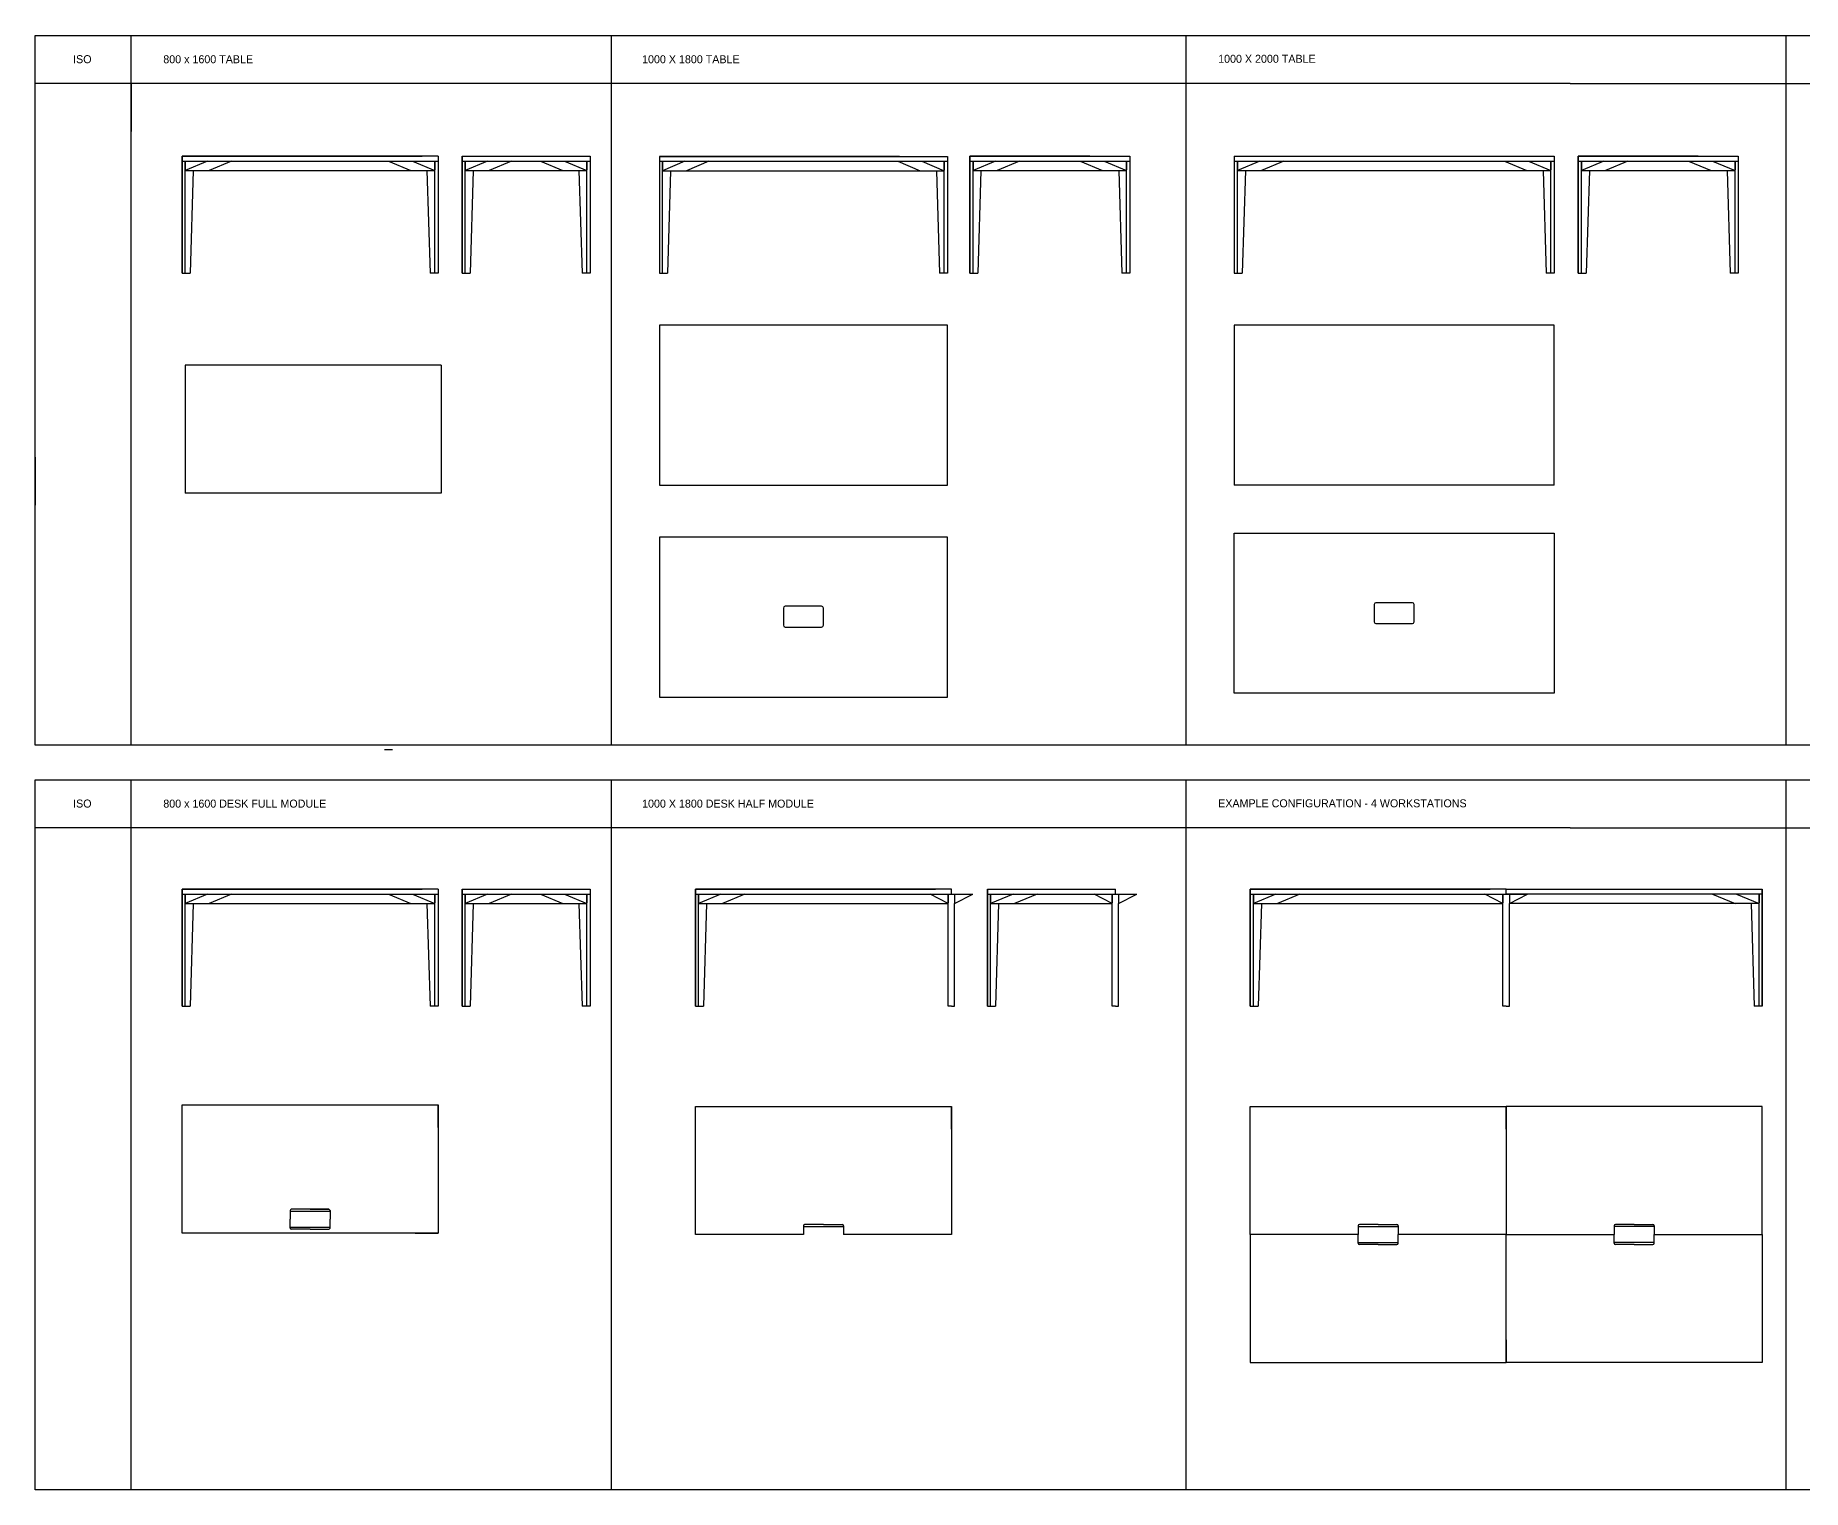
# Model space of a CAD drawing. Header units: millimetres. Extents: x -14330 to 12812, y 4348 to 13435.
# Drawn here: x -14330 to -3285, y 4348 to 13435 of the extents above; entities that cross this region are included whole.
import ezdxf

# ---------------------------------------------------------------- set-up
doc = ezdxf.new("R2010")
doc.units = ezdxf.units.MM

# ---------------------------------------------------------------- blocks, each defined once
blk = doc.blocks.new('MARK Iso table for 6 Side elevation')
for p, q in [((-14149, 8135), (-15649, 8135)), ((-15649, 8135), (-15649, 7405)), ((-15649, 8135), (-13849, 8135)), ((-15649, 8135), (-15649, 7405)), ((-15649, 8105), (-13849, 8105)), ((-15489, 8105), (-15629, 8045)), ((-15629, 8045), (-15629, 8105)), ((-15629, 8105), (-15629, 8050)), ((-15489, 8105), (-15629, 8045)), ((-15629, 8045), (-15629, 8105)), ((-15629, 8105), (-15629, 8050)), ((-15339, 8105), (-15479, 8045)), ((-14149, 8135), (-14309, 8135)), ((-14159, 8105), (-14019, 8045)), ((-14009, 8105), (-13869, 8045)), ((-14009, 8105), (-13869, 8045)), ((-13869, 8045), (-13869, 8105)), ((-13869, 8105), (-13869, 8050)), ((-13869, 8045), (-13869, 8105)), ((-13869, 8105), (-13869, 8050)), ((-13849, 8135), (-13849, 7405)), ((-13849, 8135), (-13849, 7405)), ((-15629, 7405), (-15629, 8045)), ((-15629, 7405), (-15629, 8045)), ((-15629, 8045), (-13869, 8045)), ((-15580, 8045), (-15599, 7405)), ((-13918, 8045), (-13899, 7405)), ((-13869, 7405), (-13869, 8045)), ((-13869, 7405), (-13869, 8045)), ((-15649, 7405), (-15629, 7405)), ((-15649, 7405), (-15629, 7405)), ((-15629, 7405), (-15599, 7405)), ((-13869, 7405), (-13899, 7405)), ((-13849, 7405), (-13869, 7405)), ((-13849, 7405), (-13869, 7405))]:
    blk.add_line(p, q)
blk = doc.blocks.new('MARK Iso tablefor 6 Front elevation')
for p, q in [((-10925, 10668), (-11675, 10668)), ((-11675, 10668), (-11675, 9938)), ((-11675, 10668), (-10925, 10668)), ((-11675, 10668), (-10675, 10668)), ((-11675, 10668), (-11675, 9938)), ((-11675, 10638), (-10675, 10638)), ((-11515, 10638), (-11655, 10578)), ((-11655, 10578), (-11655, 10638)), ((-11655, 10638), (-11655, 10583)), ((-11515, 10638), (-11655, 10578)), ((-11655, 10578), (-11655, 10638)), ((-11655, 10638), (-11655, 10583)), ((-11365, 10638), (-11505, 10578)), ((-10985, 10638), (-10845, 10578)), ((-10835, 10638), (-10695, 10578)), ((-10835, 10638), (-10695, 10578)), ((-10835, 10638), (-10695, 10578)), ((-10695, 10578), (-10695, 10638)), ((-10695, 10638), (-10695, 10583)), ((-10695, 10578), (-10695, 10638)), ((-10695, 10638), (-10695, 10583)), ((-10675, 10668), (-10675, 9938)), ((-10675, 10668), (-10675, 9938)), ((-11655, 9938), (-11655, 10578)), ((-11655, 9938), (-11655, 10578)), ((-11655, 10578), (-10695, 10578)), ((-11606, 10578), (-11625, 9938)), ((-10744, 10578), (-10725, 9938)), ((-10695, 9938), (-10695, 10578)), ((-10695, 9938), (-10695, 10578)), ((-11675, 9938), (-11655, 9938)), ((-11675, 9938), (-11655, 9938)), ((-11655, 9938), (-11625, 9938)), ((-10695, 9938), (-10725, 9938)), ((-10675, 9938), (-10695, 9938)), ((-10675, 9938), (-10695, 9938))]:
    blk.add_line(p, q)
blk.add_lwpolyline([(-11675, 9938), (-11675, 10668), (-10925, 10668)])
blk = doc.blocks.new('MARK Iso table for 6 Plan')
blk.add_lwpolyline([(-8480, 11035), (-7480, 11035), (-7480, 12835), (-8480, 12835), (-8480, 11035)])
blk = doc.blocks.new('MARK Iso table for 6-8 Front elevation')
for p, q in [((-6088, 11830), (-6838, 11830)), ((-6838, 11830), (-6838, 11100)), ((-6838, 11830), (-6088, 11830)), ((-6838, 11830), (-5838, 11830)), ((-6838, 11830), (-6838, 11100)), ((-5838, 11830), (-5838, 11100)), ((-5838, 11830), (-5838, 11100)), ((-6838, 11800), (-5838, 11800)), ((-6678, 11800), (-6818, 11740)), ((-6818, 11740), (-6818, 11800)), ((-6818, 11800), (-6818, 11745)), ((-6678, 11800), (-6818, 11740)), ((-6818, 11740), (-6818, 11800)), ((-6818, 11800), (-6818, 11745)), ((-6818, 11100), (-6818, 11740)), ((-6818, 11100), (-6818, 11740)), ((-6818, 11740), (-5858, 11740)), ((-6768, 11740), (-6788, 11100)), ((-6528, 11800), (-6668, 11740)), ((-6148, 11800), (-6008, 11740)), ((-5998, 11800), (-5858, 11740)), ((-5998, 11800), (-5858, 11740)), ((-5907, 11740), (-5888, 11100)), ((-5858, 11740), (-5858, 11800)), ((-5858, 11800), (-5858, 11745)), ((-5858, 11740), (-5858, 11800)), ((-5858, 11800), (-5858, 11745)), ((-5858, 11100), (-5858, 11740)), ((-5858, 11100), (-5858, 11740)), ((-6838, 11100), (-6818, 11100)), ((-6838, 11100), (-6818, 11100)), ((-6818, 11100), (-6788, 11100)), ((-5858, 11100), (-5888, 11100)), ((-5838, 11100), (-5858, 11100)), ((-5838, 11100), (-5858, 11100))]:
    blk.add_line(p, q)
blk.add_lwpolyline([(-6838, 11100), (-6838, 11830), (-6088, 11830)])
blk = doc.blocks.new('MARK Iso table for 6-8 Side elevation')
for p, q in [((-6838, 12835), (-6838, 12105)), ((-6838, 12835), (-4838, 12835)), ((-6838, 12835), (-6838, 12105)), ((-4838, 12835), (-4838, 12105)), ((-4838, 12835), (-4838, 12105)), ((-6838, 12805), (-4838, 12805)), ((-6678, 12805), (-6818, 12745)), ((-6818, 12745), (-6818, 12805)), ((-6818, 12805), (-6818, 12750)), ((-6678, 12805), (-6818, 12745)), ((-6818, 12745), (-6818, 12805)), ((-6818, 12805), (-6818, 12750)), ((-6818, 12105), (-6818, 12745)), ((-6818, 12105), (-6818, 12745)), ((-6818, 12745), (-4858, 12745)), ((-6768, 12745), (-6788, 12105)), ((-6528, 12805), (-6668, 12745)), ((-5148, 12805), (-5008, 12745)), ((-4998, 12805), (-4858, 12745)), ((-4998, 12805), (-4858, 12745)), ((-4907, 12745), (-4888, 12105)), ((-4858, 12745), (-4858, 12805)), ((-4858, 12805), (-4858, 12750)), ((-4858, 12745), (-4858, 12805)), ((-4858, 12805), (-4858, 12750)), ((-4858, 12105), (-4858, 12745)), ((-4858, 12105), (-4858, 12745)), ((-6838, 12105), (-6818, 12105)), ((-6838, 12105), (-6818, 12105)), ((-6818, 12105), (-6788, 12105)), ((-4858, 12105), (-4888, 12105)), ((-4838, 12105), (-4858, 12105)), ((-4838, 12105), (-4858, 12105))]:
    blk.add_line(p, q)
blk = doc.blocks.new('MARK Iso touchdown table for 6 Plan')
for p, q in [((-9655, 9857), (-9655, 9749)), ((-9416, 9868), (-9644, 9868)), ((-9405, 9749), (-9405, 9857)), ((-9644, 9738), (-9416, 9738))]:
    blk.add_line(p, q)
blk.add_lwpolyline([(-10430, 10300), (-10430, 9300), (-8630, 9300), (-8630, 10300), (-10430, 10300)])
for centre, start, end in [((-9644, 9857), 90, 180), ((-9416, 9857), 0, 90), ((-9644, 9749), 180, 270), ((-9416, 9749), 270, 0)]:
    blk.add_arc(centre, 11, start, end)
blk = doc.blocks.new('MARK Iso table for 6-8 Plan')
for p, q in [((-6838, 11625), (-6838, 10625)), ((-4838, 11625), (-6838, 11625)), ((-4838, 10625), (-4838, 11625)), ((-4838, 10625), (-6838, 10625))]:
    blk.add_line(p, q)
blk = doc.blocks.new('MARK Iso touchdown table for 6-8 Plan')
for p, q in [((-5963, 9879), (-5963, 9771)), ((-5724, 9890), (-5952, 9890)), ((-5713, 9771), (-5713, 9879)), ((-5952, 9760), (-5724, 9760))]:
    blk.add_line(p, q)
blk.add_lwpolyline([(-6838, 10325), (-4838, 10325), (-4838, 9325), (-6838, 9325)], close=True)
for centre, start, end in [((-5952, 9879), 90, 180), ((-5724, 9879), 0, 90), ((-5952, 9771), 180, 270), ((-5724, 9771), 270, 0)]:
    blk.add_arc(centre, 11, start, end)

msp = doc.modelspace()

# ---------------------------------------------------------------- linework, layer by layer
for p, q in [((-14330, 13135), (-14330, 13435)), ((-14330, 13435), (-4738, 13435)), ((-13730, 9000), (-13730, 13435)), ((-10730, 9000), (-10730, 13435)), ((-7138, 9000), (-7138, 13435)), ((-4738, 13435), (-1738, 13435)), ((-3388, 9000), (-3388, 13435)), ((-4738, 13135), (-14330, 13135)), ((-14330, 9000), (-14330, 13135)), ((-13730, 13135), (-13730, 12835)), ((-4738, 13135), (-1738, 13135)), ((-11813, 12680), (-13413, 12680)), ((-13413, 12680), (-13413, 11950)), ((-13413, 11950), (-13413, 12680)), ((-13413, 12680), (-11913, 12680)), ((-13413, 12650), (-11813, 12650)), ((-13253, 12650), (-13393, 12590)), ((-13393, 12590), (-13393, 12650)), ((-13393, 12650), (-13393, 12595)), ((-13103, 12650), (-13243, 12590)), ((-12123, 12650), (-11983, 12590)), ((-11973, 12650), (-11833, 12590)), ((-11833, 12590), (-11833, 12650)), ((-11833, 12650), (-11833, 12595)), ((-11813, 12680), (-11813, 11950)), ((-11663, 12680), (-11663, 11950)), ((-11663, 12680), (-11663, 11950)), ((-11663, 11950), (-11663, 12680)), ((-11663, 12680), (-10863, 12680)), ((-11663, 12650), (-10863, 12650)), ((-11503, 12650), (-11643, 12590)), ((-11643, 12590), (-11643, 12650)), ((-11643, 12650), (-11643, 12595)), ((-11503, 12650), (-11643, 12590)), ((-11643, 12590), (-11643, 12650)), ((-11643, 12650), (-11643, 12595)), ((-11353, 12650), (-11493, 12590)), ((-11173, 12650), (-11033, 12590)), ((-11023, 12650), (-10883, 12590)), ((-11023, 12650), (-10883, 12590)), ((-11023, 12650), (-10883, 12590)), ((-10883, 12590), (-10883, 12650)), ((-10883, 12650), (-10883, 12595)), ((-10883, 12590), (-10883, 12650)), ((-10883, 12650), (-10883, 12595)), ((-10863, 12680), (-10863, 11950)), ((-10863, 12680), (-10863, 11950)), ((-13393, 11950), (-13393, 12590)), ((-13393, 12590), (-11833, 12590)), ((-13344, 12590), (-13363, 11950)), ((-11883, 12590), (-11863, 11950)), ((-11833, 11950), (-11833, 12590)), ((-11643, 11950), (-11643, 12590)), ((-11643, 11950), (-11643, 12590)), ((-11643, 12590), (-10883, 12590)), ((-11594, 12590), (-11613, 11950)), ((-10933, 12590), (-10913, 11950)), ((-10883, 11950), (-10883, 12590)), ((-10883, 11950), (-10883, 12590)), ((-13413, 11950), (-13393, 11950)), ((-13393, 11950), (-13363, 11950)), ((-11833, 11950), (-11863, 11950)), ((-11813, 11950), (-11833, 11950)), ((-11663, 11950), (-11643, 11950)), ((-11663, 11950), (-11643, 11950)), ((-11643, 11950), (-11613, 11950)), ((-10883, 11950), (-10913, 11950)), ((-10863, 11950), (-10883, 11950)), ((-10863, 11950), (-10883, 11950)), ((-11793, 11375), (-13393, 11375)), ((-13393, 11375), (-13393, 10575)), ((-11793, 11375), (-11793, 10575)), ((-13730, 10800), (-13730, 11100)), ((-13730, 10800), (-13730, 11100)), ((-14330, 10800), (-14330, 10500)), ((-11793, 10575), (-13393, 10575)), ((8062, 9000), (-14330, 9000)), ((-12147, 8974), (-12127, 8974)), ((-12127, 8974), (-12097, 8974)), ((-14330, 8484), (-14330, 8784)), ((-14330, 8784), (-4738, 8784)), ((-13730, 4348), (-13730, 8784)), ((-10730, 4348), (-10730, 8784)), ((-7138, 4348), (-7138, 8784)), ((-4738, 8784), (-1738, 8784)), ((-3388, 4348), (-3388, 8784)), ((-4738, 8484), (-14330, 8484)), ((-14330, 4348), (-14330, 8484)), ((-4738, 8484), (-1738, 8484)), ((-13413, 7370), (-13413, 8100)), ((-13413, 8100), (-11913, 8100)), ((-11813, 8100), (-13413, 8100)), ((-13413, 8100), (-13413, 7370)), ((-13413, 8070), (-11813, 8070)), ((-13253, 8070), (-13393, 8010)), ((-13393, 8010), (-13393, 8070)), ((-13393, 8070), (-13393, 8015)), ((-13103, 8070), (-13243, 8010)), ((-12123, 8070), (-11983, 8010)), ((-11973, 8070), (-11833, 8010)), ((-11833, 8010), (-11833, 8070)), ((-11833, 8070), (-11833, 8015)), ((-11813, 8100), (-11813, 7370)), ((-11663, 7370), (-11663, 8100)), ((-11663, 8100), (-11663, 7370)), ((-11663, 8100), (-11663, 7370)), ((-11663, 8100), (-10863, 8100)), ((-11663, 8070), (-10863, 8070)), ((-11503, 8070), (-11643, 8010)), ((-11643, 8010), (-11643, 8070)), ((-11643, 8070), (-11643, 8015)), ((-11503, 8070), (-11643, 8010)), ((-11643, 8010), (-11643, 8070)), ((-11643, 8070), (-11643, 8015)), ((-11353, 8070), (-11493, 8010)), ((-11173, 8070), (-11033, 8010)), ((-11023, 8070), (-10883, 8010)), ((-11023, 8070), (-10883, 8010)), ((-11023, 8070), (-10883, 8010)), ((-10883, 8010), (-10883, 8070)), ((-10883, 8070), (-10883, 8015)), ((-10883, 8010), (-10883, 8070)), ((-10883, 8070), (-10883, 8015)), ((-10863, 8100), (-10863, 7370)), ((-10863, 8100), (-10863, 7370)), ((-10205, 7370), (-10205, 8100)), ((-10205, 8100), (-8705, 8100)), ((-8605, 8100), (-10205, 8100)), ((-10205, 8100), (-10205, 7370)), ((-10205, 8070), (-8605, 8070)), ((-10045, 8070), (-10185, 8010)), ((-10185, 8010), (-10185, 8070)), ((-10185, 8070), (-10185, 8015)), ((-9895, 8070), (-10035, 8010)), ((-8625, 8010), (-8738, 8070)), ((-8625, 8010), (-8625, 8070)), ((-8625, 8070), (-8625, 8015)), ((-8605, 8070), (-8605, 8100)), ((-8605, 8070), (-8472, 8070)), ((-8585, 8070), (-8585, 8015)), ((-8585, 8010), (-8472, 8070)), ((-8380, 7370), (-8380, 8100)), ((-8380, 8100), (-8380, 7370)), ((-8380, 8100), (-8380, 7370)), ((-8380, 8100), (-7580, 8100)), ((-8380, 8070), (-7580, 8070)), ((-8220, 8070), (-8360, 8010)), ((-8360, 8010), (-8360, 8070)), ((-8360, 8070), (-8360, 8015)), ((-8220, 8070), (-8360, 8010)), ((-8360, 8010), (-8360, 8070)), ((-8360, 8070), (-8360, 8015)), ((-8070, 8070), (-8210, 8010)), ((-7600, 8010), (-7713, 8070)), ((-7600, 8010), (-7600, 8070)), ((-7600, 8070), (-7600, 8015)), ((-7580, 8070), (-7580, 8100)), ((-7580, 8070), (-7447, 8070)), ((-7560, 8070), (-7560, 8015)), ((-7560, 8010), (-7447, 8070)), ((-6738, 7370), (-6738, 8100)), ((-6738, 8100), (-5238, 8100)), ((-5138, 8100), (-6738, 8100)), ((-6738, 8100), (-6738, 7370)), ((-6738, 8070), (-5138, 8070)), ((-6578, 8070), (-6718, 8010)), ((-6718, 8010), (-6718, 8070)), ((-6718, 8070), (-6718, 8015)), ((-6428, 8070), (-6568, 8010)), ((-5158, 8010), (-5271, 8070)), ((-5158, 8010), (-5158, 8070)), ((-5158, 8070), (-5158, 8015)), ((-5138, 8070), (-5138, 8100)), ((-5138, 8100), (-3538, 8100)), ((-5138, 8070), (-5004, 8070)), ((-3538, 8070), (-5138, 8070)), ((-5118, 8070), (-5118, 8015)), ((-5118, 8010), (-5004, 8070)), ((-3848, 8070), (-3708, 8010)), ((-3698, 8070), (-3558, 8010)), ((-3558, 8010), (-3558, 8070)), ((-3558, 8070), (-3558, 8015)), ((-3538, 7370), (-3538, 8100)), ((-3538, 8100), (-3538, 7370)), ((-13393, 7370), (-13393, 8010)), ((-13393, 8010), (-11833, 8010)), ((-13344, 8010), (-13363, 7370)), ((-11883, 8010), (-11863, 7370)), ((-11833, 7370), (-11833, 8010)), ((-11643, 7370), (-11643, 8010)), ((-11643, 7370), (-11643, 8010)), ((-11643, 8010), (-10883, 8010)), ((-11594, 8010), (-11613, 7370)), ((-10933, 8010), (-10913, 7370)), ((-10883, 7370), (-10883, 8010)), ((-10883, 7370), (-10883, 8010)), ((-10185, 7370), (-10185, 8010)), ((-10185, 8010), (-8625, 8010)), ((-10136, 8010), (-10155, 7370)), ((-8625, 7370), (-8625, 8010)), ((-8585, 7370), (-8585, 8010)), ((-8360, 7370), (-8360, 8010)), ((-8360, 7370), (-8360, 8010)), ((-8360, 8010), (-7600, 8010)), ((-8311, 8010), (-8330, 7370)), ((-7600, 7370), (-7600, 8010)), ((-7560, 7370), (-7560, 8010)), ((-6718, 7370), (-6718, 8010)), ((-6718, 8010), (-5158, 8010)), ((-6668, 8010), (-6688, 7370)), ((-5158, 7370), (-5158, 8010)), ((-5118, 7370), (-5118, 8010)), ((-3558, 8010), (-5118, 8010)), ((-3607, 8010), (-3588, 7370)), ((-3558, 7370), (-3558, 8010)), ((-13413, 7370), (-13393, 7370)), ((-13393, 7370), (-13363, 7370)), ((-11833, 7370), (-11863, 7370)), ((-11813, 7370), (-11833, 7370)), ((-11663, 7370), (-11643, 7370)), ((-11663, 7370), (-11643, 7370)), ((-11643, 7370), (-11613, 7370)), ((-10883, 7370), (-10913, 7370)), ((-10863, 7370), (-10883, 7370)), ((-10863, 7370), (-10883, 7370)), ((-10205, 7370), (-10185, 7370)), ((-10185, 7370), (-10155, 7370)), ((-8605, 7370), (-8625, 7370)), ((-8605, 7370), (-8585, 7370)), ((-8380, 7370), (-8360, 7370)), ((-8380, 7370), (-8360, 7370)), ((-8360, 7370), (-8330, 7370)), ((-7580, 7370), (-7600, 7370)), ((-7580, 7370), (-7560, 7370)), ((-6738, 7370), (-6718, 7370)), ((-6718, 7370), (-6688, 7370)), ((-5138, 7370), (-5158, 7370)), ((-5138, 7370), (-5118, 7370)), ((-3558, 7370), (-3588, 7370)), ((-3538, 7370), (-3558, 7370)), ((-11955, 6752), (-11813, 6752)), ((-11813, 6611), (-11813, 6752)), ((-10205, 5943), (-10205, 6743)), ((-10205, 6743), (-8605, 6743)), ((-8746, 6743), (-8605, 6743)), ((-8605, 6743), (-8605, 5943)), ((-8605, 6601), (-8605, 6743)), ((-6738, 5943), (-6738, 6743)), ((-6738, 6743), (-5138, 6743)), ((-5279, 6743), (-5138, 6743)), ((-5138, 6743), (-5138, 5943)), ((-5138, 6601), (-5138, 6743)), ((-3538, 6743), (-5138, 6743)), ((-5138, 6743), (-5138, 5943)), ((-5138, 6601), (-5138, 6743)), ((-4996, 6743), (-5138, 6743)), ((-3538, 5943), (-3538, 6743)), ((-12738, 6092), (-12738, 6038)), ((-12738, 6088), (-12488, 6088)), ((-12496, 6100), (-12730, 6100)), ((-12613, 6100), (-12730, 6100)), ((-12613, 6100), (-12496, 6100)), ((-12488, 6092), (-12488, 6038)), ((-11813, 6094), (-11813, 5952)), ((-12738, 5983), (-12738, 6038)), ((-12738, 5988), (-12488, 5988)), ((-12613, 5975), (-12730, 5975)), ((-12613, 5975), (-12496, 5975)), ((-12488, 5983), (-12488, 6038)), ((-9530, 5997), (-9530, 5943)), ((-9530, 5993), (-9280, 5993)), ((-9405, 6005), (-9522, 6005)), ((-9405, 6005), (-9288, 6005)), ((-9280, 5997), (-9280, 5943)), ((-6063, 5997), (-6063, 5943)), ((-6063, 5993), (-5813, 5993)), ((-5938, 6005), (-6055, 6005)), ((-5938, 6005), (-5821, 6005)), ((-5813, 5997), (-5813, 5943)), ((-4463, 5997), (-4463, 5943)), ((-4213, 5993), (-4463, 5993)), ((-4338, 6005), (-4455, 6005)), ((-4338, 6005), (-4221, 6005)), ((-4213, 5997), (-4213, 5943)), ((-11955, 5952), (-11813, 5952)), ((-9530, 5943), (-10205, 5943)), ((-8605, 5943), (-9280, 5943)), ((-6063, 5943), (-6738, 5943)), ((-6063, 5943), (-6738, 5943)), ((-6738, 5943), (-6738, 5143)), ((-6063, 5888), (-6063, 5943)), ((-6063, 5893), (-5813, 5893)), ((-5938, 5880), (-6055, 5880)), ((-5938, 5880), (-5821, 5880)), ((-5138, 5943), (-5813, 5943)), ((-5138, 5943), (-5813, 5943)), ((-5813, 5888), (-5813, 5943)), ((-5138, 5943), (-4463, 5943)), ((-5138, 5143), (-5138, 5943)), ((-5138, 5943), (-4463, 5943)), ((-5138, 5143), (-5138, 5943)), ((-4463, 5888), (-4463, 5943)), ((-4213, 5893), (-4463, 5893)), ((-4338, 5880), (-4455, 5880)), ((-4338, 5880), (-4221, 5880)), ((-4213, 5943), (-3538, 5943)), ((-4213, 5943), (-3538, 5943)), ((-4213, 5888), (-4213, 5943)), ((-3538, 5943), (-3538, 5143)), ((-5138, 5284), (-5138, 5143)), ((-5138, 5284), (-5138, 5143)), ((-6738, 5143), (-5138, 5143)), ((-5279, 5143), (-5138, 5143)), ((-3538, 5143), (-5138, 5143)), ((-4996, 5143), (-5138, 5143)), ((6082, 4348), (-14330, 4348))]:
    msp.add_line(p, q)
msp.add_lwpolyline([(-11813, 5952), (-13413, 5952), (-13413, 6752), (-11813, 6752)], close=True)
for centre, start, end in [((-12730, 6092), 90, 180), ((-12496, 6092), 0, 90), ((-12730, 5983), 180, 270), ((-12496, 5983), 270, 0), ((-9522, 5997), 90, 180), ((-9288, 5997), 0, 90), ((-6055, 5997), 90, 180), ((-5821, 5997), 0, 90), ((-4455, 5997), 90, 180), ((-4221, 5997), 0, 90), ((-6055, 5888), 180, 270), ((-5821, 5888), 270, 0), ((-4455, 5888), 180, 270), ((-4221, 5888), 270, 0)]:
    msp.add_arc(centre, 8, start, end)

# ---------------------------------------------------------------- block references
for name, p in [('MARK Iso table for 6 Side elevation', (5219, 4544)), ('MARK Iso tablefor 6 Front elevation', (3185, 2012)), ('MARK Iso table for 6-8 Side elevation', (0, -155)), ('MARK Iso table for 6-8 Front elevation', (2150, 850)), ('MARK Iso table for 6-8 Plan', (0, 0)), ('MARK Iso touchdown table for 6 Plan', (0, 0)), ('MARK Iso touchdown table for 6-8 Plan', (0, 0))]:
    msp.add_blockref(name, p)
at = {"rotation": 270}
msp.add_blockref('MARK Iso table for 6 Plan', (-21465, 3145), dxfattribs=at)

# ---------------------------------------------------------------- texts
at = {"char_height": 50}
for s, insert, width, attachment_point in [('ISO', (-14036, 13286), 588.19, 5), ('800 x 1600 TABLE', (-13530, 13311), 2952.33, 1), ('1000 X 1800 TABLE', (-10538, 13311), 2952.33, 1), ('1000 X 2000 TABLE', (-6938, 13314), 2952.33, 1), ('ISO', (-14036, 8635), 588.19, 5), ('800 x 1600 DESK FULL MODULE', (-13530, 8660), 2952.33, 1), ('1000 X 1800 DESK HALF MODULE', (-10538, 8660), 2952.33, 1), ('EXAMPLE CONFIGURATION - 4 WORKSTATIONS', (-6938, 8662), 2952.33, 1)]:
    msp.add_mtext(s, dxfattribs=dict(at, insert=insert, width=width, attachment_point=attachment_point))

doc.saveas('drawing.dxf')
